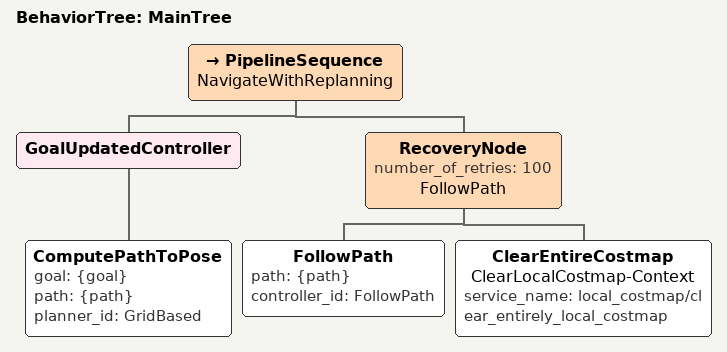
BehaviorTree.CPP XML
<!--
  このBehavior Tree ツリーは、ゴールポーズが指定されたときにグローバルパスを計画し、パス上に障害物を検知したら停止し、取り除かれたら計画を再開する。
  運動学的に有効なプランナーが選択されている場合、これは継続的に実行されます。
-->
<root main_tree_to_execute="MainTree">
  <BehaviorTree ID="MainTree">
    <PipelineSequence name="NavigateWithReplanning">
      <GoalUpdatedController>
        <ComputePathToPose goal="{goal}" path="{path}" planner_id="GridBased"/>
      </GoalUpdatedController>
      <!-- number_of_retries の値が大きいほど、通れないか長時間こころみる -->
      <RecoveryNode number_of_retries="100" name="FollowPath">
        <FollowPath path="{path}" controller_id="FollowPath"/>
        <ClearEntireCostmap name="ClearLocalCostmap-Context" service_name="local_costmap/clear_entirely_local_costmap"/>
      </RecoveryNode>
    </PipelineSequence>
  </BehaviorTree>
</root>
